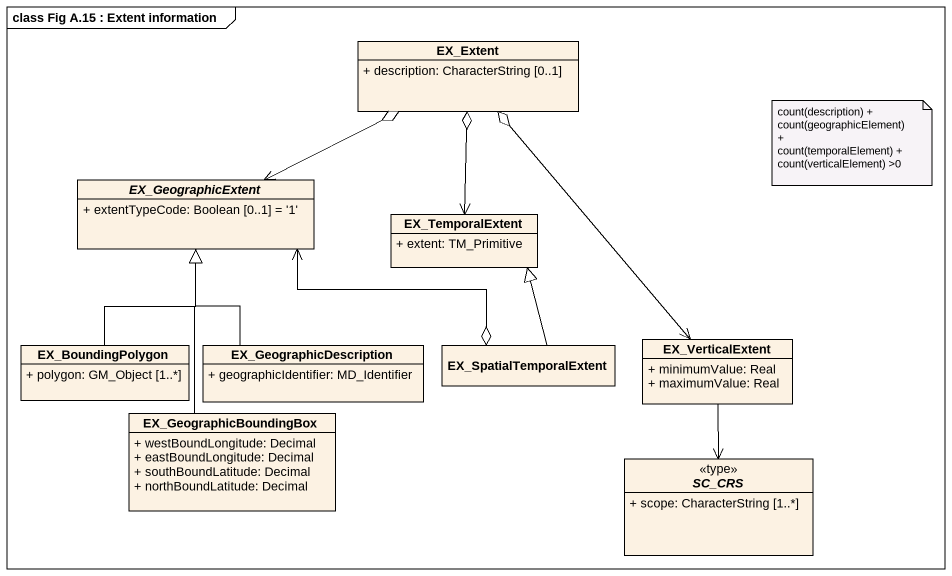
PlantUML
@startuml
mainframe class Fig A.15 : Extent information
hide circle
hide empty members
skinparam classAttributeIconSize 0
class EX_Extent {
  + description: CharacterString [0..1]
}
abstract class EX_GeographicExtent {
  + extentTypeCode: Boolean [0..1] = '1'
}
class EX_TemporalExtent {
  + extent: TM_Primitive
}
class EX_BoundingPolygon {
  + polygon: GM_Object [1..*]
}
class EX_GeographicDescription {
  + geographicIdentifier: MD_Identifier
}
class EX_SpatialTemporalExtent
class EX_VerticalExtent {
  + minimumValue: Real
  + maximumValue: Real
}
class EX_GeographicBoundingBox {
  + westBoundLongitude: Decimal
  + eastBoundLongitude: Decimal
  + southBoundLatitude: Decimal
  + northBoundLatitude: Decimal
}
abstract class SC_CRS <<type>> {
  + scope: CharacterString [1..*]
}
EX_GeographicExtent <-right-o EX_Extent
EX_GeographicExtent <-right-o EX_SpatialTemporalExtent
EX_TemporalExtent <-up-o EX_Extent
EX_BoundingPolygon -up-|> EX_GeographicExtent
EX_GeographicDescription -up-|> EX_GeographicExtent
EX_SpatialTemporalExtent -up-|> EX_TemporalExtent
EX_VerticalExtent <-up-o EX_Extent
EX_VerticalExtent --> SC_CRS
EX_GeographicBoundingBox -up-|> EX_GeographicExtent
note as N1
  count(description) +
  count(geographicElement) +
  count(temporalElement) +
  count(verticalElement) >0
end note
@enduml
